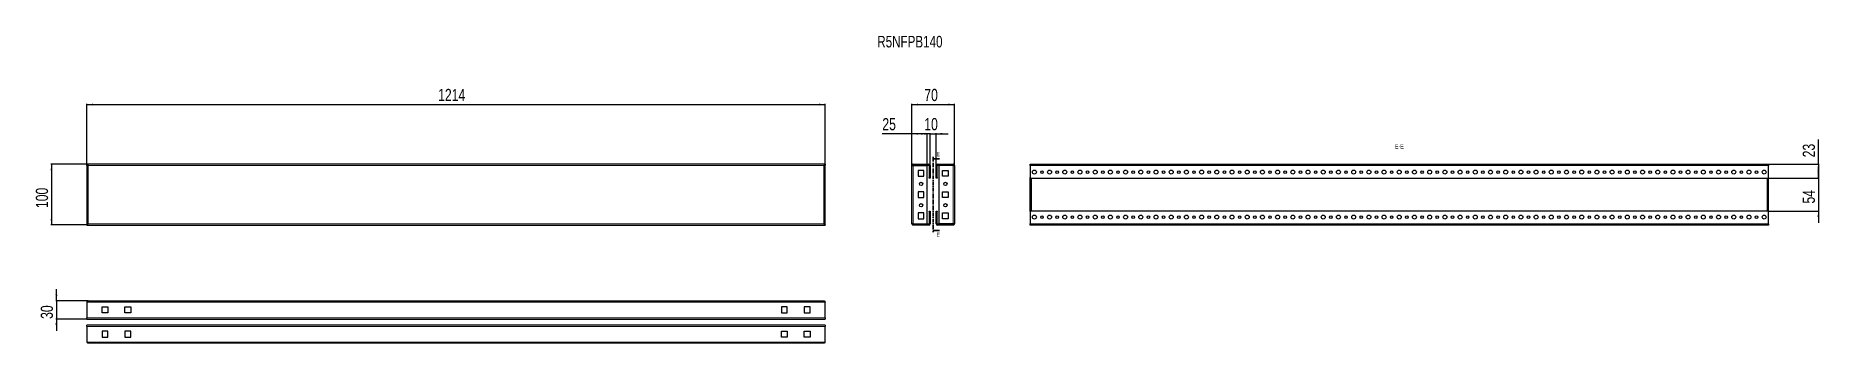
# Model space of a CAD drawing. Header units: millimetres. Extents: x -514 to 2419, y 38 to 544.
import ezdxf

# ---------------------------------------------------------------- set-up
doc = ezdxf.new("R2010")
doc.units = ezdxf.units.MM
doc.linetypes.add('CENTER', pattern=[10.16, 6.35, -1.27, 1.27, -1.27])
doc.layers.add('FORMAT', color=7, linetype='Continuous')
doc.styles.add('SLDTEXTSTYLE0', font='TXT', dxfattribs={"width": 0.75})
doc.dimstyles.new('SLDDIMSTYLE0', dxfattribs={"dimtxt": 20, "dimasz": 10, "dimexe": 0, "dimexo": 0.0625, "dimgap": 5, "dimtad": 2, "dimdec": 1, "dimrnd": 1e-09, "dimzin": 12, "dimdsep": 46, "dimtxsty": 'SLDTEXTSTYLE0', "dimsah": 1, "dimcen": 0.09, "dimadec": 0, "dimazin": 3, "dimtfac": 1, "dimtofl": 0, "dimtmove": 0, "dimatfit": 3, "dimfxl": 0, "dimfrac": 2, "dimtolj": 1, "dimtzin": 12, "dimarcsym": 0})
doc.dimstyles.new('SLDDIMSTYLE1', dxfattribs={"dimtxt": 20, "dimasz": 10, "dimexe": 0, "dimexo": 0.0625, "dimgap": 5, "dimtad": 2, "dimdec": 1, "dimrnd": 1e-09, "dimzin": 12, "dimdsep": 46, "dimtxsty": 'SLDTEXTSTYLE0', "dimsah": 1, "dimcen": 0.09, "dimadec": 0, "dimazin": 3, "dimtfac": 1, "dimtmove": 0, "dimatfit": 0, "dimfxl": 0, "dimfrac": 2, "dimtolj": 1, "dimtzin": 12, "dimarcsym": 0})

# ---------------------------------------------------------------- blocks, each defined once
blk = doc.blocks.new('_D')
at = {"layer": 'FORMAT'}
for p, q in [((-429.8, 330.6), (-429.8, 431.6)), ((-429.8, 430.6), (784.2, 430.6)), ((784.2, 330.6), (784.2, 431.6))]:
    blk.add_line(p, q, dxfattribs=at)
for points in [[(-429.8, 430.6), (-419.8, 429), (-419.8, 432.1)], [(784.2, 430.6), (774.2, 432.1), (774.2, 429)]]:
    blk.add_solid(points, dxfattribs=at)
at = {"layer": 'FORMAT', "insert": (147.7, 456.4), "char_height": 20, "attachment_point": 1, "style": 'SLDTEXTSTYLE0'}
blk.add_mtext('1214', dxfattribs=at)
blk = doc.blocks.new('_D_1')
at = {"layer": 'FORMAT'}
for p, q in [((-429.8, 332.6), (-488.9, 332.6)), ((-487.9, 332.6), (-487.9, 232.6)), ((-429.8, 232.6), (-488.9, 232.6))]:
    blk.add_line(p, q, dxfattribs=at)
for points in [[(-487.9, 332.6), (-489.5, 322.6), (-486.4, 322.6)], [(-487.9, 232.6), (-486.4, 242.6), (-489.5, 242.6)]]:
    blk.add_solid(points, dxfattribs=at)
at = {"layer": 'FORMAT', "insert": (-513.7, 260.4), "char_height": 20, "attachment_point": 1, "rotation": 90, "style": 'SLDTEXTSTYLE0'}
blk.add_mtext('100', dxfattribs=at)
blk = doc.blocks.new('_D_2')
at = {"layer": 'FORMAT'}
for p, q in [((926.8, 330.5), (926.8, 431.6)), ((926.8, 430.6), (996.8, 430.6)), ((996.8, 330.5), (996.8, 431.6))]:
    blk.add_line(p, q, dxfattribs=at)
for points in [[(926.8, 430.6), (936.8, 429), (936.8, 432.1)], [(996.8, 430.6), (986.8, 432.1), (986.8, 429)]]:
    blk.add_solid(points, dxfattribs=at)
at = {"layer": 'FORMAT', "insert": (947.1, 456.4), "char_height": 20, "attachment_point": 1, "style": 'SLDTEXTSTYLE0'}
blk.add_mtext('70', dxfattribs=at)
blk = doc.blocks.new('_D_3')
at = {"layer": 'FORMAT'}
for p, q in [((956.8, 382.6), (937.6, 382.6)), ((956.8, 330.5), (956.8, 383.6)), ((956.8, 382.6), (966.8, 382.6)), ((966.8, 330.5), (966.8, 383.6)), ((966.8, 382.6), (986.1, 382.6))]:
    blk.add_line(p, q, dxfattribs=at)
for points in [[(956.8, 382.6), (946.8, 384.1), (946.8, 381)], [(966.8, 382.6), (976.8, 381), (976.8, 384.1)]]:
    blk.add_solid(points, dxfattribs=at)
at = {"layer": 'FORMAT', "insert": (947.1, 408.4), "char_height": 20, "attachment_point": 1, "style": 'SLDTEXTSTYLE0'}
blk.add_mtext('10', dxfattribs=at)
blk = doc.blocks.new('_D_4')
at = {"layer": 'FORMAT'}
for p, q in [((926.8, 382.6), (878.1, 382.6)), ((926.8, 330.5), (926.8, 383.6)), ((951.8, 382.6), (926.8, 382.6)), ((951.8, 330.6), (951.8, 383.6))]:
    blk.add_line(p, q, dxfattribs=at)
for points in [[(926.8, 382.6), (936.8, 381), (936.8, 384.1)], [(951.8, 382.6), (941.8, 384.1), (941.8, 381)]]:
    blk.add_solid(points, dxfattribs=at)
at = {"layer": 'FORMAT', "insert": (878.1, 408.4), "char_height": 20, "attachment_point": 1, "style": 'SLDTEXTSTYLE0'}
blk.add_mtext('25', dxfattribs=at)
blk = doc.blocks.new('_D_5')
at = {"layer": 'FORMAT'}
for p, q in [((-479.9, 108), (-479.9, 127.3)), ((-427.7, 108), (-480.9, 108)), ((-479.9, 108), (-479.9, 78)), ((-429.8, 78), (-480.9, 78)), ((-479.9, 78), (-479.9, 58.8))]:
    blk.add_line(p, q, dxfattribs=at)
for points in [[(-479.9, 108), (-478.4, 118), (-481.5, 118)], [(-479.9, 78), (-481.5, 68), (-478.4, 68)]]:
    blk.add_solid(points, dxfattribs=at)
at = {"layer": 'FORMAT', "insert": (-505.7, 78.2), "char_height": 20, "attachment_point": 1, "rotation": 90, "style": 'SLDTEXTSTYLE0'}
blk.add_mtext('30', dxfattribs=at)
blk = doc.blocks.new('_D_6')
at = {"layer": 'FORMAT'}
for p, q in [((2417.3, 309.6), (2417.3, 328.8)), ((2334.1, 309.6), (2418.3, 309.6)), ((2417.3, 309.6), (2417.3, 255.6)), ((2334.1, 255.6), (2418.3, 255.6)), ((2417.3, 255.6), (2417.3, 236.3))]:
    blk.add_line(p, q, dxfattribs=at)
for points in [[(2417.3, 309.6), (2418.8, 319.6), (2415.7, 319.6)], [(2417.3, 255.6), (2415.7, 245.6), (2418.8, 245.6)]]:
    blk.add_solid(points, dxfattribs=at)
at = {"layer": 'FORMAT', "insert": (2391.5, 267.8), "char_height": 20, "attachment_point": 1, "rotation": 90, "style": 'SLDTEXTSTYLE0'}
blk.add_mtext('54', dxfattribs=at)
blk = doc.blocks.new('_D_7')
at = {"layer": 'FORMAT'}
for p, q in [((2417.3, 332.6), (2417.3, 373.3)), ((2335.1, 332.6), (2418.3, 332.6)), ((2417.3, 332.6), (2417.3, 309.6)), ((2334.1, 309.6), (2418.3, 309.6))]:
    blk.add_line(p, q, dxfattribs=at)
for points in [[(2417.3, 332.6), (2415.7, 322.6), (2418.8, 322.6)], [(2417.3, 309.6), (2418.8, 319.6), (2415.7, 319.6)]]:
    blk.add_solid(points, dxfattribs=at)
at = {"layer": 'FORMAT', "insert": (2391.5, 343.8), "char_height": 20, "attachment_point": 1, "rotation": 90, "style": 'SLDTEXTSTYLE0'}
blk.add_mtext('23', dxfattribs=at)

msp = doc.modelspace()

# ---------------------------------------------------------------- linework, layer by layer
at = {"color": 7, "linetype": 'Continuous', "lineweight": 25}
for p, q in [((-429.78, 331.07), (-429.78, 332.57)), ((784.22, 332.57), (-429.78, 332.57)), ((-429.78, 331.07), (-429.78, 330.57)), ((-429.78, 330.57), (-429.78, 234.57)), ((-429.78, 330.57), (-428.28, 330.57)), ((784.22, 330.57), (782.72, 330.57)), ((784.22, 332.57), (784.22, 331.07)), ((784.22, 330.57), (784.22, 331.07)), ((784.22, 234.57), (784.22, 330.57)), ((926.83, 234.67), (926.83, 330.47)), ((928.93, 332.57), (928.93, 331.07)), ((928.93, 332.57), (954.73, 332.57)), ((928.93, 331.07), (954.73, 331.07)), ((928.93, 330.57), (951.83, 330.57)), ((951.83, 234.57), (951.83, 330.57)), ((955.33, 330.47), (955.33, 310.57)), ((956.83, 330.47), (956.83, 310.57)), ((966.83, 310.57), (966.83, 330.47)), ((968.33, 310.57), (968.33, 330.47)), ((968.93, 332.57), (994.73, 332.57)), ((968.93, 331.07), (994.73, 331.07)), ((971.83, 234.57), (971.83, 330.57)), ((994.73, 330.57), (971.83, 330.57)), ((994.73, 331.07), (994.73, 332.57)), ((996.83, 330.47), (996.83, 234.67)), ((1121.1, 332.57), (2335.1, 332.57)), ((1121.1, 330.47), (1121.1, 332.57)), ((1121.1, 330.47), (1121.1, 310.57)), ((2335.1, 332.57), (2335.1, 330.47)), ((2335.1, 310.57), (2335.1, 330.47)), ((937.08, 322.32), (937.08, 312.82)), ((946.58, 322.32), (937.08, 322.32)), ((937.08, 312.82), (946.58, 312.82)), ((946.58, 312.82), (946.58, 322.32)), ((955.33, 310.57), (956.83, 310.57)), ((955.33, 309.57), (955.33, 310.57)), ((956.83, 309.57), (955.33, 309.57)), ((956.83, 310.57), (956.83, 309.57)), ((966.83, 310.57), (968.33, 310.57)), ((966.83, 309.57), (966.83, 310.57)), ((968.33, 309.57), (966.83, 309.57)), ((968.33, 310.57), (968.33, 309.57)), ((977.08, 322.32), (986.58, 322.32)), ((977.08, 312.82), (977.08, 322.32)), ((986.58, 312.82), (977.08, 312.82)), ((986.58, 322.32), (986.58, 312.82)), ((1121.1, 310.57), (1122.1, 309.57)), ((1121.1, 254.57), (1121.1, 310.57)), ((1122.1, 309.57), (2334.1, 309.57)), ((1122.6, 255.57), (1122.6, 309.57)), ((2333.6, 255.57), (2333.6, 309.57)), ((2334.1, 309.57), (2335.1, 310.57)), ((2335.1, 254.57), (2335.1, 310.57)), ((937.08, 287.32), (937.08, 277.82)), ((946.58, 287.32), (937.08, 287.32)), ((937.08, 277.82), (946.58, 277.82)), ((946.58, 277.82), (946.58, 287.32)), ((977.08, 287.32), (986.58, 287.32)), ((977.08, 277.82), (977.08, 287.32)), ((986.58, 277.82), (977.08, 277.82)), ((986.58, 287.32), (986.58, 277.82)), ((946.58, 252.32), (937.08, 252.32)), ((937.08, 252.32), (937.08, 242.82)), ((937.08, 242.82), (946.58, 242.82)), ((946.58, 242.82), (946.58, 252.32)), ((955.33, 255.57), (956.83, 255.57)), ((955.33, 254.57), (955.33, 255.57)), ((956.83, 254.57), (955.33, 254.57)), ((955.33, 254.57), (955.33, 234.67)), ((956.83, 255.57), (956.83, 254.57)), ((956.83, 254.57), (956.83, 234.67)), ((966.83, 255.57), (968.33, 255.57)), ((966.83, 254.57), (966.83, 255.57)), ((966.83, 234.67), (966.83, 254.57)), ((968.33, 254.57), (966.83, 254.57)), ((968.33, 255.57), (968.33, 254.57)), ((968.33, 234.67), (968.33, 254.57)), ((977.08, 252.32), (986.58, 252.32)), ((977.08, 242.82), (977.08, 252.32)), ((986.58, 242.82), (977.08, 242.82)), ((986.58, 252.32), (986.58, 242.82)), ((1122.1, 255.57), (1121.1, 254.57)), ((1121.1, 254.57), (1121.1, 234.67)), ((1121.1, 232.57), (1121.1, 234.67)), ((2334.1, 255.57), (1122.1, 255.57)), ((2335.1, 254.57), (2334.1, 255.57)), ((2335.1, 234.67), (2335.1, 254.57)), ((2335.1, 234.67), (2335.1, 232.57)), ((-428.28, 234.57), (-429.78, 234.57)), ((-429.78, 234.57), (-429.78, 234.07)), ((-429.78, 234.07), (-429.78, 232.57)), ((-429.78, 232.57), (784.22, 232.57)), ((782.72, 234.57), (784.22, 234.57)), ((784.22, 234.07), (784.22, 234.57)), ((784.22, 232.57), (784.22, 234.07)), ((928.93, 234.57), (951.83, 234.57)), ((928.93, 232.57), (928.93, 234.07)), ((954.73, 234.07), (928.93, 234.07)), ((954.73, 232.57), (928.93, 232.57)), ((994.73, 234.07), (968.93, 234.07)), ((994.73, 232.57), (968.93, 232.57)), ((994.73, 234.57), (971.83, 234.57)), ((994.73, 234.07), (994.73, 232.57)), ((2335.1, 232.57), (1121.1, 232.57)), ((-429.78, 105.92), (-429.78, 80.12)), ((-427.68, 108.02), (782.12, 108.02)), ((-404.78, 97.77), (-395.28, 97.77)), ((-404.78, 88.27), (-404.78, 97.77)), ((-395.28, 88.27), (-404.78, 88.27)), ((-395.28, 97.77), (-395.28, 88.27)), ((-367.28, 97.77), (-357.78, 97.77)), ((-367.28, 88.27), (-367.28, 97.77)), ((-357.78, 88.27), (-367.28, 88.27)), ((-357.78, 97.77), (-357.78, 88.27)), ((721.72, 97.77), (712.22, 97.77)), ((712.22, 97.77), (712.22, 88.27)), ((712.22, 88.27), (721.72, 88.27)), ((721.72, 88.27), (721.72, 97.77)), ((749.72, 97.77), (749.72, 88.27)), ((759.22, 97.77), (749.72, 97.77)), ((749.72, 88.27), (759.22, 88.27)), ((759.22, 88.27), (759.22, 97.77)), ((784.22, 80.12), (784.22, 105.92)), ((-429.78, 78.02), (-429.78, 80.12)), ((-429.78, 78.02), (784.22, 78.02)), ((784.22, 68.02), (-429.78, 68.02)), ((-429.78, 65.92), (-429.78, 68.02)), ((-429.78, 65.92), (-429.78, 40.12)), ((784.22, 80.12), (784.22, 78.02)), ((784.22, 68.02), (784.22, 65.92)), ((784.22, 40.12), (784.22, 65.92)), ((782.12, 38.02), (-427.68, 38.02)), ((-395.28, 57.77), (-404.78, 57.77)), ((-404.78, 57.77), (-404.78, 48.27)), ((-404.78, 48.27), (-395.28, 48.27)), ((-395.28, 48.27), (-395.28, 57.77)), ((-357.78, 57.77), (-367.28, 57.77)), ((-367.28, 57.77), (-367.28, 48.27)), ((-367.28, 48.27), (-357.78, 48.27)), ((-357.78, 48.27), (-357.78, 57.77)), ((712.22, 48.27), (712.22, 57.77)), ((712.22, 57.77), (721.72, 57.77)), ((721.72, 48.27), (712.22, 48.27)), ((721.72, 57.77), (721.72, 48.27)), ((749.72, 57.77), (759.22, 57.77)), ((749.72, 48.27), (749.72, 57.77)), ((759.22, 48.27), (749.72, 48.27)), ((759.22, 57.77), (759.22, 48.27))]:
    msp.add_line(p, q, dxfattribs=at)
at = {"color": 8, "linetype": 'Continuous', "lineweight": 18}
for p, q in [((-427.68, 330.47), (-427.68, 234.67)), ((782.12, 330.47), (-427.68, 330.47)), ((782.12, 234.67), (782.12, 330.47)), ((928.93, 234.57), (928.93, 330.57)), ((954.73, 331.07), (954.73, 332.57)), ((955.33, 330.47), (956.83, 330.47)), ((968.33, 330.47), (966.83, 330.47)), ((968.93, 331.07), (968.93, 332.57)), ((994.73, 330.57), (994.73, 234.57)), ((1121.1, 330.47), (2335.1, 330.47)), ((1123.2, 255.57), (1123.2, 309.57)), ((2333, 309.57), (2333, 255.57)), ((-427.68, 234.67), (782.12, 234.67)), ((955.33, 234.67), (956.83, 234.67)), ((968.33, 234.67), (966.83, 234.67)), ((2335.1, 234.67), (1121.1, 234.67)), ((954.73, 234.07), (954.73, 232.57)), ((968.93, 234.07), (968.93, 232.57)), ((-429.78, 105.92), (784.22, 105.92)), ((-429.78, 80.12), (784.22, 80.12)), ((784.22, 65.92), (-429.78, 65.92)), ((784.22, 40.12), (-429.78, 40.12))]:
    msp.add_line(p, q, dxfattribs=at)
at = {"color": 7, "linetype": 'CENTER', "lineweight": 35}
msp.add_line((961.44, 344.57), (961.44, 220.56), dxfattribs=at)
at = {"color": 7, "linetype": 'Continuous', "lineweight": 35}
for p, q in [((972.08, 341.57), (961.44, 341.57)), ((972.08, 223.56), (961.44, 223.56))]:
    msp.add_line(p, q, dxfattribs=at)
at = {"color": 7, "linetype": 'Continuous', "lineweight": 25}
for centre, radius in [((1128.1, 319.57), 3.25), ((1153.1, 319.57), 3.25), ((1178.1, 319.57), 3.25), ((1203.1, 319.57), 3.25), ((1228.1, 319.57), 3.25), ((1253.1, 319.57), 3.25), ((1278.1, 319.57), 3.25), ((1303.1, 319.57), 3.25), ((1328.1, 319.57), 3.25), ((1353.1, 319.57), 3.25), ((1378.1, 319.57), 3.25), ((1403.1, 319.57), 3.25), ((1428.1, 319.57), 3.25), ((1453.1, 319.57), 3.25), ((1478.1, 319.57), 3.25), ((1503.1, 319.57), 3.25), ((1528.1, 319.57), 3.25), ((1553.1, 319.57), 3.25), ((1578.1, 319.57), 3.25), ((1603.1, 319.57), 3.25), ((1628.1, 319.57), 3.25), ((1653.1, 319.57), 3.25), ((1678.1, 319.57), 3.25), ((1703.1, 319.57), 3.25), ((1728.1, 319.57), 3.25), ((1753.1, 319.57), 3.25), ((1778.1, 319.57), 3.25), ((1803.1, 319.57), 3.25), ((1828.1, 319.57), 3.25), ((1853.1, 319.57), 3.25), ((1878.1, 319.57), 3.25), ((1903.1, 319.57), 3.25), ((1928.1, 319.57), 3.25), ((1953.1, 319.57), 3.25), ((1978.1, 319.57), 3.25), ((2003.1, 319.57), 3.25), ((2028.1, 319.57), 3.25), ((2053.1, 319.57), 3.25), ((2078.1, 319.57), 3.25), ((2103.1, 319.57), 3.25), ((2128.1, 319.57), 3.25), ((2153.1, 319.57), 3.25), ((2178.1, 319.57), 3.25), ((2203.1, 319.57), 3.25), ((2228.1, 319.57), 3.25), ((2253.1, 319.57), 3.25), ((2278.1, 319.57), 3.25), ((2303.1, 319.57), 3.25), ((2328.1, 319.57), 3.25), ((941.83, 300.07), 2.75), ((981.83, 300.07), 2.75), ((1140.6, 319.57), 2.1), ((1165.6, 319.57), 2.1), ((1190.6, 319.57), 2.1), ((1215.6, 319.57), 2.1), ((1240.6, 319.57), 2.1), ((1265.6, 319.57), 2.1), ((1290.6, 319.57), 2.1), ((1315.6, 319.57), 2.1), ((1340.6, 319.57), 2.1), ((1365.6, 319.57), 2.1), ((1390.6, 319.57), 2.1), ((1415.6, 319.57), 2.1), ((1440.6, 319.57), 2.1), ((1465.6, 319.57), 2.1), ((1490.6, 319.57), 2.1), ((1515.6, 319.57), 2.1), ((1540.6, 319.57), 2.1), ((1565.6, 319.57), 2.1), ((1590.6, 319.57), 2.1), ((1615.6, 319.57), 2.1), ((1640.6, 319.57), 2.1), ((1665.6, 319.57), 2.1), ((1690.6, 319.57), 2.1), ((1715.6, 319.57), 2.1), ((1740.6, 319.57), 2.1), ((1765.6, 319.57), 2.1), ((1790.6, 319.57), 2.1), ((1815.6, 319.57), 2.1), ((1840.6, 319.57), 2.1), ((1865.6, 319.57), 2.1), ((1890.6, 319.57), 2.1), ((1915.6, 319.57), 2.1), ((1940.6, 319.57), 2.1), ((1965.6, 319.57), 2.1), ((1990.6, 319.57), 2.1), ((2015.6, 319.57), 2.1), ((2040.6, 319.57), 2.1), ((2065.6, 319.57), 2.1), ((2090.6, 319.57), 2.1), ((2115.6, 319.57), 2.1), ((2140.6, 319.57), 2.1), ((2165.6, 319.57), 2.1), ((2190.6, 319.57), 2.1), ((2215.6, 319.57), 2.1), ((2240.6, 319.57), 2.1), ((2265.6, 319.57), 2.1), ((2290.6, 319.57), 2.1), ((2315.6, 319.57), 2.1), ((941.83, 265.07), 2.75), ((981.83, 265.07), 2.75), ((1128.1, 245.57), 3.25), ((1140.6, 245.57), 2.1), ((1153.1, 245.57), 3.25), ((1165.6, 245.57), 2.1), ((1178.1, 245.57), 3.25), ((1190.6, 245.57), 2.1), ((1203.1, 245.57), 3.25), ((1215.6, 245.57), 2.1), ((1228.1, 245.57), 3.25), ((1240.6, 245.57), 2.1), ((1253.1, 245.57), 3.25), ((1265.6, 245.57), 2.1), ((1278.1, 245.57), 3.25), ((1290.6, 245.57), 2.1), ((1303.1, 245.57), 3.25), ((1315.6, 245.57), 2.1), ((1328.1, 245.57), 3.25), ((1340.6, 245.57), 2.1), ((1353.1, 245.57), 3.25), ((1365.6, 245.57), 2.1), ((1378.1, 245.57), 3.25), ((1390.6, 245.57), 2.1), ((1403.1, 245.57), 3.25), ((1415.6, 245.57), 2.1), ((1428.1, 245.57), 3.25), ((1440.6, 245.57), 2.1), ((1453.1, 245.57), 3.25), ((1465.6, 245.57), 2.1), ((1478.1, 245.57), 3.25), ((1490.6, 245.57), 2.1), ((1503.1, 245.57), 3.25), ((1515.6, 245.57), 2.1), ((1528.1, 245.57), 3.25), ((1540.6, 245.57), 2.1), ((1553.1, 245.57), 3.25), ((1565.6, 245.57), 2.1), ((1578.1, 245.57), 3.25), ((1590.6, 245.57), 2.1), ((1603.1, 245.57), 3.25), ((1615.6, 245.57), 2.1), ((1628.1, 245.57), 3.25), ((1640.6, 245.57), 2.1), ((1653.1, 245.57), 3.25), ((1665.6, 245.57), 2.1), ((1678.1, 245.57), 3.25), ((1690.6, 245.57), 2.1), ((1703.1, 245.57), 3.25), ((1715.6, 245.57), 2.1), ((1728.1, 245.57), 3.25), ((1740.6, 245.57), 2.1), ((1753.1, 245.57), 3.25), ((1765.6, 245.57), 2.1), ((1778.1, 245.57), 3.25), ((1790.6, 245.57), 2.1), ((1803.1, 245.57), 3.25), ((1815.6, 245.57), 2.1), ((1828.1, 245.57), 3.25), ((1840.6, 245.57), 2.1), ((1853.1, 245.57), 3.25), ((1865.6, 245.57), 2.1), ((1878.1, 245.57), 3.25), ((1890.6, 245.57), 2.1), ((1903.1, 245.57), 3.25), ((1915.6, 245.57), 2.1), ((1928.1, 245.57), 3.25), ((1940.6, 245.57), 2.1), ((1953.1, 245.57), 3.25), ((1965.6, 245.57), 2.1), ((1978.1, 245.57), 3.25), ((1990.6, 245.57), 2.1), ((2003.1, 245.57), 3.25), ((2015.6, 245.57), 2.1), ((2028.1, 245.57), 3.25), ((2040.6, 245.57), 2.1), ((2053.1, 245.57), 3.25), ((2065.6, 245.57), 2.1), ((2078.1, 245.57), 3.25), ((2090.6, 245.57), 2.1), ((2103.1, 245.57), 3.25), ((2115.6, 245.57), 2.1), ((2128.1, 245.57), 3.25), ((2140.6, 245.57), 2.1), ((2153.1, 245.57), 3.25), ((2165.6, 245.57), 2.1), ((2178.1, 245.57), 3.25), ((2190.6, 245.57), 2.1), ((2203.1, 245.57), 3.25), ((2215.6, 245.57), 2.1), ((2228.1, 245.57), 3.25), ((2240.6, 245.57), 2.1), ((2253.1, 245.57), 3.25), ((2265.6, 245.57), 2.1), ((2278.1, 245.57), 3.25), ((2290.6, 245.57), 2.1), ((2303.1, 245.57), 3.25), ((2315.6, 245.57), 2.1), ((2328.1, 245.57), 3.25)]:
    msp.add_circle(centre, radius, dxfattribs=at)
for centre, radius, start, end in [((954.73, 330.47), 2.1, 0, 90), ((954.73, 330.47), 0.6, 0, 90), ((968.93, 330.47), 2.1, 90, 180), ((968.93, 330.47), 0.6, 90, 180), ((954.73, 234.67), 2.1, 270, 0), ((954.73, 234.67), 0.6, 270, 0), ((968.93, 234.67), 2.1, 180, 270), ((968.93, 234.67), 0.6, 180, 270)]:
    msp.add_arc(centre, radius, start, end, dxfattribs=at)
for points, knots in [([(-427.68, 330.47), (-427.86, 330.75), (-428.22, 331.31), (-428.75, 332.01), (-429.27, 332.48), (-429.62, 332.54), (-429.78, 332.57)], [0, 0, 0, 0, 0.2547527, 0.5096447, 0.7645377, 1, 1, 1, 1]), ([(-427.68, 330.47), (-427.86, 330.55), (-428.23, 330.71), (-428.92, 330.98), (-429.44, 331.03), (-429.78, 331.07)], [0, 0, 0, 0, 0.2598775, 0.5197391, 1, 1, 1, 1]), ([(996.83, 330.47), (996.8, 330.75), (996.73, 331.31), (996.23, 332.01), (995.53, 332.48), (994.99, 332.54), (994.73, 332.57)], [0, 0, 0, 0, 0.2547527, 0.5096447, 0.7645377, 1, 1, 1, 1]), ([(995.33, 330.47), (995.32, 330.55), (995.3, 330.71), (995.11, 330.98), (994.88, 331.03), (994.73, 331.07)], [0, 0, 0, 0, 0.2598775, 0.5197391, 1, 1, 1, 1]), ([(782.12, 108.02), (782.3, 107.99), (782.65, 107.92), (783.19, 107.42), (783.71, 106.72), (784.06, 106.18), (784.22, 105.92)], [0, 0, 0, 0, 0.2547527, 0.5096447, 0.7645377, 1, 1, 1, 1]), ([(-427.68, 38.02), (-427.86, 38.05), (-428.22, 38.12), (-428.75, 38.62), (-429.27, 39.32), (-429.62, 39.86), (-429.78, 40.12)], [0, 0, 0, 0, 0.2547527, 0.5096447, 0.7645377, 1, 1, 1, 1])]:
    msp.add_open_spline(points, degree=3, knots=knots, dxfattribs=at)
for points in [[(-429.78, 330.57), (-429.75, 330.56), (-429.69, 330.54), (-429.2, 330.52), (-428.51, 330.49), (-427.96, 330.47), (-427.68, 330.47)], [(784.22, 332.57), (784.04, 332.53), (783.69, 332.47), (783.17, 331.99), (782.64, 331.29), (782.29, 330.74), (782.12, 330.47)], [(784.22, 331.07), (783.87, 331.03), (783.17, 330.95), (782.47, 330.63), (782.12, 330.47)], [(782.12, 330.47), (782.39, 330.47), (782.95, 330.49), (783.64, 330.52), (784.13, 330.54), (784.19, 330.56), (784.22, 330.57)], [(928.93, 332.57), (928.66, 332.53), (928.11, 332.47), (927.41, 331.99), (926.93, 331.29), (926.86, 330.74), (926.83, 330.47)], [(926.83, 330.47), (926.86, 330.47), (926.93, 330.49), (927.41, 330.52), (928.11, 330.54), (928.66, 330.56), (928.93, 330.57)], [(928.93, 331.07), (928.77, 331.03), (928.45, 330.95), (928.37, 330.63), (928.33, 330.47)], [(994.73, 330.57), (995.01, 330.56), (995.56, 330.54), (996.25, 330.52), (996.74, 330.49), (996.8, 330.47), (996.83, 330.47)], [(-429.78, 232.57), (-429.61, 232.6), (-429.26, 232.66), (-428.73, 233.15), (-428.21, 233.84), (-427.86, 234.39), (-427.68, 234.67)], [(-429.78, 234.07), (-429.43, 234.1), (-428.73, 234.18), (-428.03, 234.5), (-427.68, 234.67)], [(-427.68, 234.67), (-427.96, 234.66), (-428.51, 234.64), (-429.2, 234.62), (-429.69, 234.59), (-429.75, 234.57), (-429.78, 234.57)], [(782.12, 234.67), (782.29, 234.39), (782.64, 233.84), (783.17, 233.15), (783.69, 232.66), (784.04, 232.6), (784.22, 232.57)], [(782.12, 234.67), (782.47, 234.5), (783.17, 234.18), (783.87, 234.1), (784.22, 234.07)], [(784.22, 234.57), (784.19, 234.57), (784.13, 234.59), (783.64, 234.62), (782.95, 234.64), (782.39, 234.66), (782.12, 234.67)], [(928.93, 234.57), (928.66, 234.57), (928.11, 234.59), (927.41, 234.62), (926.93, 234.64), (926.86, 234.66), (926.83, 234.67)], [(926.83, 234.67), (926.86, 234.39), (926.93, 233.84), (927.41, 233.15), (928.11, 232.66), (928.66, 232.6), (928.93, 232.57)], [(928.33, 234.67), (928.37, 234.5), (928.45, 234.18), (928.77, 234.1), (928.93, 234.07)], [(994.73, 232.57), (995.01, 232.6), (995.56, 232.66), (996.25, 233.15), (996.74, 233.84), (996.8, 234.39), (996.83, 234.67)], [(994.73, 234.07), (994.89, 234.1), (995.22, 234.18), (995.29, 234.5), (995.33, 234.67)], [(996.83, 234.67), (996.8, 234.66), (996.74, 234.64), (996.25, 234.62), (995.56, 234.59), (995.01, 234.57), (994.73, 234.57)], [(-429.78, 105.92), (-429.61, 106.19), (-429.26, 106.75), (-428.73, 107.44), (-428.21, 107.92), (-427.86, 107.99), (-427.68, 108.02)], [(784.22, 40.12), (784.04, 39.84), (783.69, 39.29), (783.17, 38.6), (782.64, 38.11), (782.29, 38.05), (782.12, 38.02)]]:
    msp.add_open_spline(points, degree=3, dxfattribs=at)
at = {"color": 7, "linetype": 'Continuous', "lineweight": 35}
for points in [[(961.44, 341.57), (968.44, 340.45), (968.44, 342.69)], [(961.44, 223.56), (968.44, 222.44), (968.44, 224.68)]]:
    msp.add_solid(points, dxfattribs=at)

# ---------------------------------------------------------------- texts
at = {"color": 7, "linetype": 'Continuous', "char_height": 7, "attachment_point": 1, "style": 'SLDTEXTSTYLE0'}
for insert in [(967.07, 352.68), (967.07, 219.86)]:
    msp.add_mtext('E', dxfattribs=dict(at, insert=insert))
at = {"layer": 'FORMAT', "style": 'SLDTEXTSTYLE0'}
for s, insert, char_height, attachment_point in [('R5NFPB140', (869.8, 543.61), 19.05, 1), ('E-E', (1728.18, 365.26), 7, 2)]:
    msp.add_mtext(s, dxfattribs=dict(at, insert=insert, char_height=char_height, attachment_point=attachment_point))

# ---------------------------------------------------------------- dimensions: what is measured, and where the dimension line sits
at = {"layer": 'FORMAT'}
for base, p1, p2, dimstyle, picture, middle in [((784.22, 430.57), (-429.78, 330.57), (784.22, 330.57), 'SLDDIMSTYLE0', '_D', (177.22, 430.57)), ((926.83, 382.57), (951.83, 330.57), (926.83, 330.47), 'SLDDIMSTYLE0', '_D_4', (892.83, 382.57)), ((966.83, 382.57), (956.83, 330.47), (966.83, 330.47), 'SLDDIMSTYLE1', '_D_3', (961.83, 382.57))]:
    dim = msp.add_linear_dim(base=base, p1=p1, p2=p2, dimstyle=dimstyle, dxfattribs=at)
    dim.commit()
    dim.dimension.update_dxf_attribs({"geometry": picture, "text_midpoint": middle, "dimtype": 160})
for base, p1, p2, angle, dimstyle, picture, middle in [((996.83, 430.57), (926.83, 330.47), (996.83, 330.47), 0, 'SLDDIMSTYLE0', '_D_2', (961.83, 430.57)), ((2417.26, 309.57), (2335.1, 332.57), (2334.1, 309.57), 90, 'SLDDIMSTYLE0', '_D_7', (2417.26, 358.57)), ((-487.95, 232.57), (-429.78, 332.57), (-429.78, 232.57), 90, 'SLDDIMSTYLE0', '_D_1', (-487.95, 282.57)), ((2417.26, 255.57), (2334.1, 309.57), (2334.1, 255.57), 90, 'SLDDIMSTYLE1', '_D_6', (2417.26, 282.57)), ((-479.95, 78.02), (-427.68, 108.02), (-429.78, 78.02), 90, 'SLDDIMSTYLE1', '_D_5', (-479.95, 93.02))]:
    dim = msp.add_linear_dim(base=base, p1=p1, p2=p2, angle=angle, dimstyle=dimstyle, dxfattribs=at)
    dim.commit()
    dim.dimension.update_dxf_attribs({"geometry": picture, "text_midpoint": middle, "dimtype": 160})

doc.saveas('drawing.dxf')
